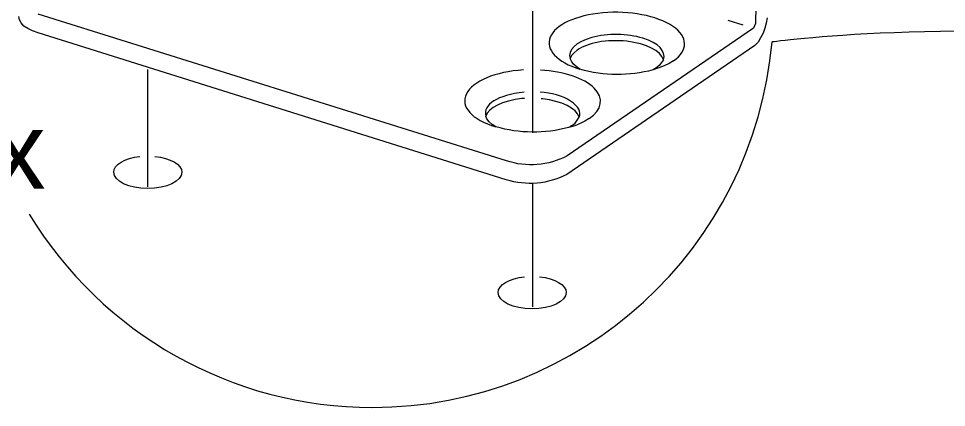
# Model space of a CAD drawing. Header units: metres. Extents: x -8.4 to 7.9, y -3.9 to 2.
# Drawn here: x 3.2276 to 3.4604, y 0.9195 to 1.017 of the extents above; entities that cross this region are included whole.
import ezdxf

# ---------------------------------------------------------------- set-up
doc = ezdxf.new("R2010")
doc.units = ezdxf.units.M
doc.header["$MEASUREMENT"] = 0
doc.layers.add('PDF5_Geometry_Num_Penna__7', color=7, linetype='Continuous', lineweight=18)
doc.layers.add('PDF5_Text_Num_Penna__7', color=7, linetype='Continuous', lineweight=18)
doc.styles.add('GENERATED_STYLE_2', font='')
doc.styles.get('GENERATED_STYLE_2').set_extended_font_data('Arial')

msp = doc.modelspace()

# ---------------------------------------------------------------- linework, layer by layer
at = {"layer": 'PDF5_Geometry_Num_Penna__7', "color": 7, "linetype": 'Continuous', "lineweight": 18, "flags": 128}
for points in [[(3.356596227767049, 0.9883868589505103), (3.356596227767049, 1.028977953611437)], [(3.405527737989285, 1.016604043745033), (3.409295549461701, 1.015445404485926)], [(3.367748205098624, 1.009083611186376), (3.366966346986759, 1.008438764400781), (3.366302139905061, 1.007728390459144), (3.365953654575201, 1.006967381896928)], [(3.389361295041595, 1.00668695545414), (3.388913029724127, 1.006003388076338), (3.388339667108759, 1.005211105189649), (3.387475900051842, 1.00455136586859)], [(3.260008455134366, 0.9747951864592075), (3.260008455134366, 1.004222836536252)], [(3.387476346827905, 1.004551961570008), (3.387132329258685, 1.004374740397985), (3.386786822435918, 1.004133481323467)], [(3.354549993394282, 0.9969718099441407), (3.353827705424274, 0.9969330893519341), (3.3521374026491, 0.9967007657986942), (3.35049922374805, 0.9963254739049987), (3.349027841244197, 0.9958876333623545), (3.347712830362719, 0.995327674028905), (3.346627164527386, 0.9947230370890627)], [(3.366322691604001, 0.990114690915054), (3.367196883435744, 0.9907833657573919), (3.367762799783379, 0.9915473528266998), (3.368193194058291, 0.9923113398960077), (3.367840240967793, 0.9930857517401408), (3.367207308210569, 0.9938735668661909), (3.366319713096909, 0.9945794730471886), (3.365180434133906, 0.995199002522495), (3.363914568619458, 0.995811085730069), (3.362404465523399, 0.996232544483703), (3.360787136171998, 0.996661449505069), (3.359111725932288, 0.996855052466102), (3.358672396136098, 0.9969056870866797)], [(3.346626568825968, 0.9947234838651267), (3.345811947136082, 0.994004174402211), (3.345152207815023, 0.9932833756857493), (3.344809679499348, 0.9925223671235339)], [(3.366322840529356, 0.9901145419896997), (3.365980312213682, 0.9898569011261709), (3.365581192263244, 0.9896796799541481)], [(3.356596227767049, 0.9447454751758286), (3.356596227767049, 0.9756683358134672)]]:
    msp.add_lwpolyline(points, dxfattribs=at)
for points in [[(3.412692387875704, 1.026033997200896), (3.412485381632754, 1.016330021092494), (3.412452618054733, 1.015750701462941), (3.412236676290504, 1.015152021537285), (3.411973525188853, 1.014624081155082), (3.365182668014226, 0.9825650689868879, -0.205702096603102), (3.349989154408405, 0.981336136960391), (3.232543641231489, 1.018093892992861)], [(3.415418317567052, 1.017197064507214), (3.415177058492533, 1.015877585865095), (3.41479283107756, 1.014607252590008), (3.414354990534916, 1.013348833343292), (3.413729504045424, 1.012197640351918), (3.41311742083785, 1.011122399291411), (3.412335264875276, 1.010263844621906), (3.365126969931589, 0.9778766009720841, -0.1949391451510302), (3.349941051518856, 0.9765571223299645), (3.23247945440364, 1.013395744830005), (3.231079556070015, 1.013902091035783), (3.229922406064455, 1.014512684989811), (3.228933541709639, 1.015144128493489), (3.228270823881487, 1.015955771676281), (3.227847875874307, 1.01669890919594), (3.227685547237749, 1.017559697745764)], [(3.230294719451057, 0.9679677035756951, 0.2625030713214103), (3.316388466968968, 0.919479097358161, 0.3884530656720278), (3.416643526459683, 1.01121413730987)], [(3.391916556276524, 1.006424400053908), (3.390830890441193, 1.005743811183199), (3.38959183149058, 1.005122792454347), (3.388252992552358, 1.004625381769847), (3.386787567062692, 1.004133928099531, -0.1354944494100567), (3.368431623551071, 1.004311893898327), (3.367497861577473, 1.004952272923283), (3.366785998382289, 1.005614990751435), (3.366304969486799, 1.006288133354412), (3.365953505649846, 1.006967232971575)], [(3.370771687648543, 0.9919099860652505), (3.369680064799026, 0.9912904565899441), (3.368441005848414, 0.9906768841288236), (3.367114080938563, 0.9901288388237455), (3.365581639039308, 0.9896805735062759, -0.1348036730094384), (3.347289882355538, 0.9898665812742227), (3.346378459185136, 0.9904473901573221), (3.345641278679663, 0.9910981939571031), (3.345100679642317, 0.9918279281948432), (3.344810275200767, 0.99252192034747)]]:
    msp.add_lwpolyline(points, format="xyb", dxfattribs=at)
at = {"layer": 'PDF5_Geometry_Num_Penna__7', "color": 7, "linetype": 'Continuous', "lineweight": 18}
for centre, major_axis, ratio, start_param, end_param in [((3.377675009008117, 1.010787979500719), (-0.01699031603287422, 0.0001653854451685555), 0.4592102426529787, 2.569309303762251, 7.283218793251535), ((3.377679333371066, 1.007634969955245), (-0.01183874514956512, 9.523149844864026e-05), 0.4550277824103496, 2.982393727309338, 6.425170929783627), ((3.377832478787153, 1.006344653045604), (-0.01160274043496317, 0.000297040027093802), 0.4406496819787545, 3.266512321741487, 5.777047514206804), ((3.356331543370255, 0.9964162388182216), (0.01680623550940449, 1.492421237037356e-05), 0.4618808534218024, 1.694789622779208, 4.143920580350496), ((3.35694421302024, 0.9963500607734614), (-0.01662336761173312, 0.0001724656321839526), 0.4689785418560666, 2.557968741867978, 4.619751980254458), ((3.369474701621244, 0.9895574762717445), (-0.02471548002969934, 0.004179517773737785), 0.3350037036424164, 5.423599389156315, 6.425289828271092), ((3.360351362841669, 0.9944510680781888), (-0.008045868626784433, 0.001592521719790599), 0.4665443699489584, 2.990398417351285, 5.043240693550242)]:
    msp.add_ellipse(centre, major_axis=major_axis, ratio=ratio, start_param=start_param, end_param=end_param, dxfattribs=at)
for points in [[(3.729331668824379, 0.9325145336498797), (3.621213350608624, 1.047605536969923), (3.433902485809015, 1.03785241549449), (3.433902485809016, 1.03785241549449)], [(3.416643526459683, 1.011214137309869), (3.416643526459683, 1.011214137309869), (3.599780013568705, 1.036643141614805), (3.72933166882438, 0.9325145336498795)], [(3.251459097300495, 0.9784702174356814), (3.251459097300495, 0.9803913545105496), (3.254266340235476, 0.9820027268477638), (3.258041597975622, 0.9824241856013982)], [(3.261793027659028, 0.9824465244045937), (3.265666576133238, 0.9820563399754345), (3.268572109802282, 0.98042411808857), (3.268572109802282, 0.978470217435681)], [(3.260016348178163, 0.9744060445075311), (3.255289457421861, 0.9744060445075311), (3.251459097300497, 0.9762244230876966), (3.251459097300497, 0.9784702174356812)], [(3.268572109802283, 0.9784702174356814), (3.268572109802283, 0.9762244230876971), (3.264740260427371, 0.9744060445075311), (3.260016348178162, 0.9744060445075311)], [(3.34786979768651, 0.9482826012739052), (3.34786979768651, 0.9502216093913294), (3.350732143002708, 0.9518434065033694), (3.354555056856339, 0.9522469942144454)], [(3.358309465046838, 0.9522469942144458), (3.362129400393378, 0.9518404279962764), (3.364984299441842, 0.9502186308842369), (3.364984299441842, 0.9482826012739045)], [(3.356427048564177, 0.9442169390922082), (3.351701647061421, 0.9442169390922082), (3.347869797686509, 0.9460368069259202), (3.347869797686509, 0.9482826012739052)], [(3.364984299441844, 0.9482826012739052), (3.364984299441844, 0.9460368069259202), (3.361153939320479, 0.944216939092207), (3.356427048564175, 0.944216939092207)]]:
    msp.add_open_spline(points, degree=3, dxfattribs=at)

# ---------------------------------------------------------------- texts
at = {"layer": 'PDF5_Text_Num_Penna__7', "color": 7, "linetype": 'Continuous', "lineweight": 18, "insert": (3.206101646664286, 0.9743577347098036), "char_height": 0.01918868290168147, "attachment_point": 7, "style": 'GENERATED_STYLE_2'}
msp.add_mtext('\\A1;{\\pql;\\fArial|b0|i0|c0|p34;2x}', dxfattribs=at)

doc.saveas('drawing.dxf')
